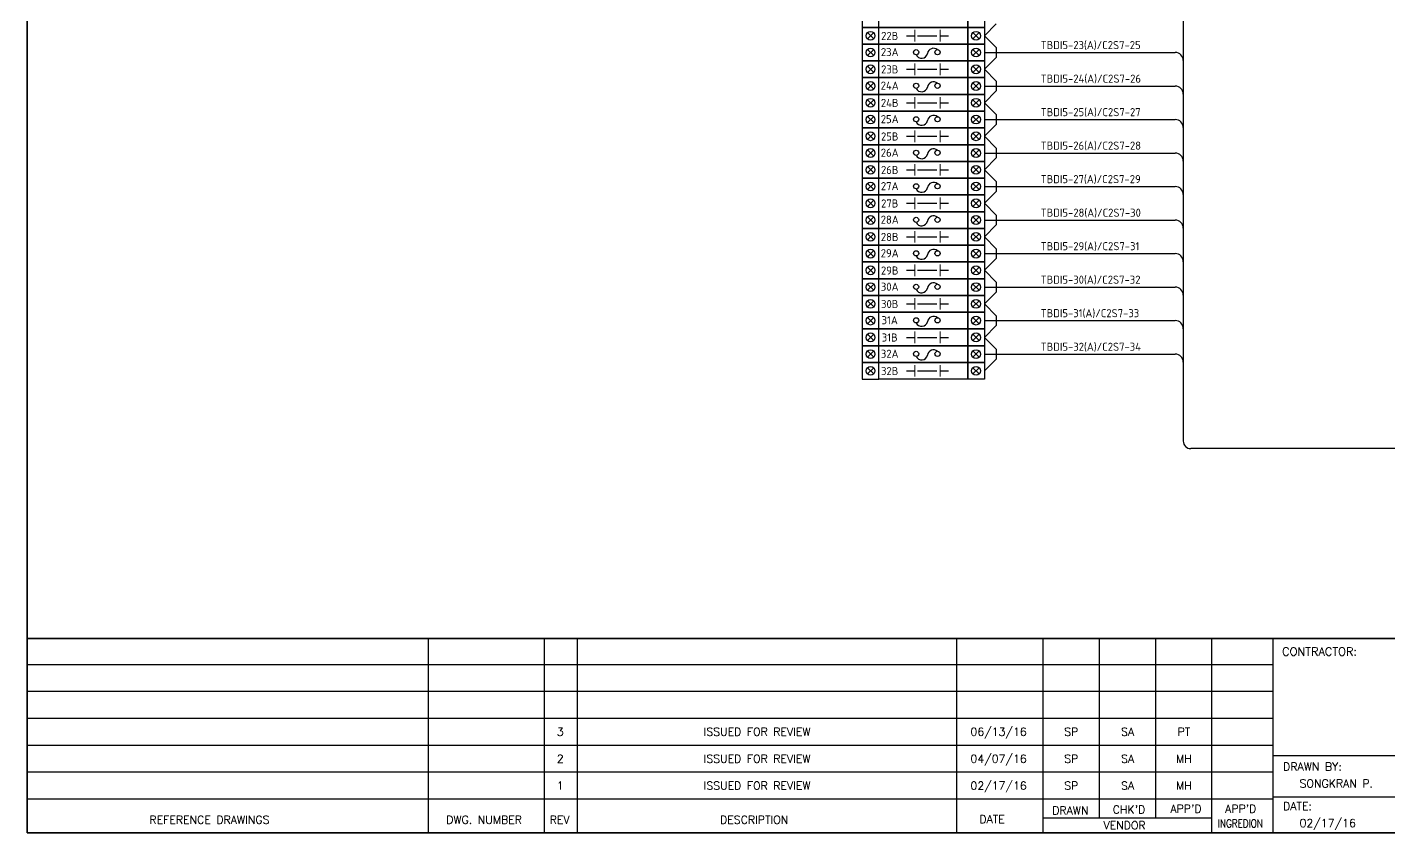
# Model space of a CAD drawing. Header units: inches. Extents: x 579627 to 667544, y 458630 to 507164.
# Drawn here: x 641478 to 643498, y 493540 to 494735 of the extents above; entities that cross this region are included whole.
import ezdxf
from ezdxf.enums import TextEntityAlignment as Align

# ---------------------------------------------------------------- set-up
doc = ezdxf.new("R2010")
doc.units = ezdxf.units.IN
doc.header["$MEASUREMENT"] = 0
for name, color, linetype in [('GT_1', 9, 'Continuous'), ('HELPPOINT', 7, 'Continuous'), ('MEMBER', 7, 'Continuous'), ('power', 7, 'Continuous')]:
    doc.layers.add(name, color=color, linetype=linetype)
doc.styles.add('HTX11', font='O8111901')
doc.styles.add('ISO3098B', font='ISO3098B.shx')
doc.styles.add('ROMANS', font='romans.shx', dxfattribs={"width": 0.85, "height": 25})

# ---------------------------------------------------------------- blocks, each defined once
blk = doc.blocks.new('TPA')
at = {"layer": 'GT_1', "color": 4, "flags": 128}
for points in [[(563383.4, 501946.4), (563383.4, 502273.8)], [(563578.8, 501946.4), (563578.8, 502273.8)], [(563634.6, 501946.4), (563634.6, 502273.8)], [(564274, 501946.4), (564274, 502273.8)], [(564419.8, 501946.4), (564419.8, 502273.8)], [(564514.7, 501971.1), (564514.7, 502273.8)], [(564609.7, 501971.2), (564609.7, 502273.8)], [(564704.3, 501946.4), (564704.3, 502273.8)], [(564807.7, 501946.4), (564807.7, 502273.8)], [(564807.7, 502229.7), (562706.8, 502229.7)], [(564807.7, 502184.4), (562706.8, 502184.4)], [(564807.7, 502139.1), (562706.8, 502139.1)], [(564807.7, 502093.7), (562706.8, 502093.7)], [(565702.1, 502076.3), (564807.7, 502076.3)], [(564807.7, 502048.3), (562706.8, 502048.3)], [(564807.6, 502003), (562706.8, 502003)], [(565702.1, 502006.4), (564807.7, 502006.4)], [(564704.3, 501971.1), (564419.8, 501971.1)]]:
    blk.add_lwpolyline(points, dxfattribs=at)
at = {"layer": 'HELPPOINT', "color": 4, "lineweight": 35}
for p, q in [((562706.8, 501946.4), (562706.8, 505019.3)), ((562706.8, 501946.4), (562706.8, 505019.3)), ((567131, 501946.4), (562706.8, 501946.4)), ((567131, 501946.4), (562706.8, 501946.4))]:
    blk.add_line(p, q, dxfattribs=at)
at = {"layer": 'MEMBER', "color": 4, "lineweight": 35}
blk.add_line((562706.8, 502273.8), (567131, 502273.8), dxfattribs=at)
blk.add_line((562706.8, 502273.8), (567131, 502273.8), dxfattribs=at)
at = {"style": 'HTX11'}
for tag, p in [('A', (566704.3, 502037.1)), ('B', (567038.2, 501963.3))]:
    blk.add_attdef(tag, text='', height=16.8, dxfattribs=at).set_placement(p, align=Align.MIDDLE_CENTER)
at = {"layer": 'MEMBER', "color": 4, "ltscale": 0.8, "style": 'ROMANS'}
for s, height, p in [('CONTRACTOR:', 14.035, (564822.6, 502244.9)), ('DRAWN BY:', 13.49, (564824.3, 502051.1)), ('SONGKRAN P.', 13.495, (564852.1, 502022.7)), ('DRAWN', 13.49, (564435, 501977.3)), ("CHK'D", 13.49, (564537, 501978.7)), ("APP'D", 13.49, (564634.3, 501980.1)), ("APP'D", 13.49, (564726.6, 501980.1)), ('DATE:', 13.49, (564824.3, 501984.5)), ('REFERENCE DRAWINGS', 13.495, (562912.9, 501961.6)), ('DWG. NUMBER', 13.495, (563413.2, 501961.6)), ('REV', 13.49, (563587.7, 501961.6)), ('DESCRIPTION', 13.495, (563875, 501961.6)), ('DATE', 13.49, (564312.3, 501962.5)), ('VENDOR', 13.49, (564521.5, 501952.2)), ('02/17/16', 13.49, (564852.1, 501956))]:
    blk.add_text(s, height=height, dxfattribs=at).set_placement(p)
for s, height, p in [('3', 13.5, (563605.6, 502116.6)), ('ISSUED FOR REVIEW', 13.495, (563937.5, 502116.6)), ('06/13/16', 13.49, (564344.6, 502116.6)), ('SP', 13.49, (564467.2, 502116.6)), ('SA', 13.49, (564562.1, 502116.6)), ('PT', 13.49, (564657, 502116.6)), ('2', 13.5, (563605.6, 502071.2)), ('ISSUED FOR REVIEW', 13.495, (563937.5, 502071.2)), ('04/07/16', 13.49, (564344.6, 502071.2)), ('SP', 13.49, (564467.2, 502071.2)), ('SA', 13.49, (564562.1, 502071.2)), ('MH', 13.49, (564657, 502071.2)), ('1', 13.5, (563605.6, 502025.8)), ('ISSUED FOR REVIEW', 13.495, (563937.5, 502025.8)), ('02/17/16', 13.49, (564344.6, 502025.8)), ('SP', 13.49, (564467.2, 502025.8)), ('SA', 13.49, (564562.1, 502025.8)), ('MH', 13.49, (564657, 502025.8))]:
    blk.add_text(s, height=height, dxfattribs=at).set_placement(p, align=Align.MIDDLE_CENTER)
at = {"layer": 'MEMBER', "color": 4, "ltscale": 0.8, "style": 'ROMANS', "width": 0.8}
blk.add_text('INGREDION', height=13.49, dxfattribs=at).set_placement((564714.3, 501955.4))

msp = doc.modelspace()

# ---------------------------------------------------------------- linework, layer by layer
at = {"color": 4}
for p, q in [((643193.4, 495779.5), (643193.4, 494121)), ((642898.3, 494697.6), (643181.4, 494697.6)), ((642898.3, 494647.8), (643181.4, 494647.8)), ((642898.3, 494598.1), (643181.4, 494598.1)), ((642898.3, 494548.4), (643181.4, 494548.4)), ((642898.3, 494498.7), (643181.4, 494498.7)), ((642898.3, 494449), (643181.4, 494449)), ((642898.3, 494399.2), (643181.4, 494399.2)), ((642898.3, 494349.5), (643181.4, 494349.5)), ((642898.3, 494299.8), (643181.4, 494299.8)), ((642898.3, 494250.1), (643181.4, 494250.1)), ((645139.3, 494110), (643204.4, 494110))]:
    msp.add_line(p, q, dxfattribs=at)
at = {"color": 0, "lineweight": 9}
for p, q in [((642795.1, 494713.9), (642795.1, 494731)), ((642832.7, 494713.9), (642832.7, 494731)), ((642795.1, 494664.2), (642795.1, 494681.2)), ((642832.7, 494664.2), (642832.7, 494681.2)), ((642795.1, 494614.5), (642795.1, 494631.5)), ((642832.7, 494614.5), (642832.7, 494631.5)), ((642795.1, 494564.7), (642795.1, 494581.8)), ((642832.7, 494564.7), (642832.7, 494581.8)), ((642795.1, 494515), (642795.1, 494532.1)), ((642832.7, 494515), (642832.7, 494532.1)), ((642795.1, 494465.3), (642795.1, 494482.3)), ((642832.7, 494465.3), (642832.7, 494482.3)), ((642795.1, 494415.6), (642795.1, 494432.6)), ((642832.7, 494415.6), (642832.7, 494432.6)), ((642795.1, 494365.8), (642795.1, 494382.9)), ((642832.7, 494365.8), (642832.7, 494382.9)), ((642795.1, 494316.1), (642795.1, 494333.2)), ((642832.7, 494316.1), (642832.7, 494333.2)), ((642795.1, 494266.4), (642795.1, 494283.5)), ((642832.7, 494266.4), (642832.7, 494283.5)), ((642795.1, 494216.7), (642795.1, 494233.7)), ((642832.7, 494216.7), (642832.7, 494233.7))]:
    msp.add_line(p, q, dxfattribs=at)
at = {"color": 1}
for p, q in [((642898.3, 494722.4), (642915.9, 494740)), ((642898.3, 494722.4), (642915.9, 494704.9)), ((642734.1, 494702.2), (642724.8, 494692.9)), ((642724.8, 494702.2), (642734.1, 494692.9)), ((642881.3, 494702.2), (642890.5, 494692.9)), ((642890.5, 494702.2), (642881.3, 494692.9)), ((642898.3, 494672.7), (642915.9, 494690.3)), ((642915.9, 494704.9), (642915.9, 494690.3)), ((642898.3, 494672.7), (642915.9, 494655.1)), ((642734.1, 494652.5), (642724.8, 494643.2)), ((642724.8, 494652.5), (642734.1, 494643.2)), ((642881.3, 494652.5), (642890.5, 494643.2)), ((642890.5, 494652.5), (642881.3, 494643.2)), ((642915.9, 494655.1), (642915.9, 494640.6)), ((642898.3, 494623), (642915.9, 494640.6)), ((642898.3, 494623), (642915.9, 494605.4)), ((642734.1, 494602.8), (642724.8, 494593.5)), ((642724.8, 494602.8), (642734.1, 494593.5)), ((642881.3, 494602.8), (642890.5, 494593.5)), ((642890.5, 494602.8), (642881.3, 494593.5)), ((642898.3, 494573.3), (642915.9, 494590.8)), ((642915.9, 494605.4), (642915.9, 494590.8)), ((642898.3, 494573.3), (642915.9, 494555.7)), ((642734.1, 494553), (642724.8, 494543.8)), ((642724.8, 494553), (642734.1, 494543.8)), ((642881.3, 494553), (642890.5, 494543.8)), ((642890.5, 494553), (642881.3, 494543.8)), ((642915.9, 494555.7), (642915.9, 494541.1)), ((642898.3, 494523.5), (642915.9, 494541.1)), ((642898.3, 494523.5), (642915.9, 494506)), ((642734.1, 494503.3), (642724.8, 494494.1)), ((642724.8, 494503.3), (642734.1, 494494.1)), ((642881.3, 494503.3), (642890.5, 494494.1)), ((642890.5, 494503.3), (642881.3, 494494.1)), ((642898.3, 494473.8), (642915.9, 494491.4)), ((642915.9, 494506), (642915.9, 494491.4)), ((642898.3, 494473.8), (642915.9, 494456.2)), ((642734.1, 494453.6), (642724.8, 494444.3)), ((642724.8, 494453.6), (642734.1, 494444.3)), ((642881.3, 494453.6), (642890.5, 494444.3)), ((642890.5, 494453.6), (642881.3, 494444.3)), ((642915.9, 494456.2), (642915.9, 494441.7)), ((642898.3, 494424.1), (642915.9, 494441.7)), ((642898.3, 494424.1), (642915.9, 494406.5)), ((642734.1, 494403.9), (642724.8, 494394.6)), ((642724.8, 494403.9), (642734.1, 494394.6)), ((642881.3, 494403.9), (642890.5, 494394.6)), ((642890.5, 494403.9), (642881.3, 494394.6)), ((642898.3, 494374.4), (642915.9, 494391.9)), ((642915.9, 494406.5), (642915.9, 494391.9)), ((642898.3, 494374.4), (642915.9, 494356.8)), ((642734.1, 494354.1), (642724.8, 494344.9)), ((642724.8, 494354.1), (642734.1, 494344.9)), ((642881.3, 494354.1), (642890.5, 494344.9)), ((642890.5, 494354.1), (642881.3, 494344.9)), ((642915.9, 494356.8), (642915.9, 494342.2)), ((642898.3, 494324.6), (642915.9, 494342.2)), ((642898.3, 494324.6), (642915.9, 494307.1)), ((642915.9, 494307.1), (642915.9, 494292.5)), ((642734.1, 494304.4), (642724.8, 494295.2)), ((642724.8, 494304.4), (642734.1, 494295.2)), ((642881.3, 494304.4), (642890.5, 494295.2)), ((642890.5, 494304.4), (642881.3, 494295.2)), ((642898.3, 494274.9), (642915.9, 494292.5)), ((642915.9, 494292.5), (642915.9, 494292.5)), ((642898.3, 494274.9), (642915.9, 494257.3)), ((642734.1, 494254.7), (642724.8, 494245.4)), ((642724.8, 494254.7), (642734.1, 494245.4)), ((642881.3, 494254.7), (642890.5, 494245.4)), ((642890.5, 494254.7), (642881.3, 494245.4)), ((642915.9, 494257.3), (642915.9, 494242.8)), ((642898.3, 494225.2), (642915.9, 494242.8)), ((642915.9, 494242.8), (642915.9, 494242.8))]:
    msp.add_line(p, q, dxfattribs=at)
at = {"color": 0}
for p, q in [((642734.1, 494727.1), (642724.8, 494717.8)), ((642724.8, 494727.1), (642734.1, 494717.8)), ((642782.6, 494722.4), (642795.1, 494722.4)), ((642799.1, 494722.4), (642827.7, 494722.4)), ((642832.7, 494722.4), (642845.2, 494722.4)), ((642881.3, 494727.1), (642890.5, 494717.8)), ((642890.5, 494727.1), (642881.3, 494717.8)), ((642734.1, 494677.3), (642724.8, 494668.1)), ((642724.8, 494677.3), (642734.1, 494668.1)), ((642782.6, 494672.7), (642795.1, 494672.7)), ((642799.1, 494672.7), (642827.7, 494672.7)), ((642832.7, 494672.7), (642845.2, 494672.7)), ((642881.3, 494677.3), (642890.5, 494668.1)), ((642890.5, 494677.3), (642881.3, 494668.1)), ((642734.1, 494627.6), (642724.8, 494618.4)), ((642724.8, 494627.6), (642734.1, 494618.4)), ((642782.6, 494623), (642795.1, 494623)), ((642799.1, 494623), (642827.7, 494623)), ((642832.7, 494623), (642845.2, 494623)), ((642881.3, 494627.6), (642890.5, 494618.4)), ((642890.5, 494627.6), (642881.3, 494618.4)), ((642734.1, 494577.9), (642724.8, 494568.6)), ((642724.8, 494577.9), (642734.1, 494568.6)), ((642782.6, 494573.3), (642795.1, 494573.3)), ((642799.1, 494573.3), (642827.7, 494573.3)), ((642832.7, 494573.3), (642845.2, 494573.3)), ((642881.3, 494577.9), (642890.5, 494568.6)), ((642890.5, 494577.9), (642881.3, 494568.6)), ((642734.1, 494528.2), (642724.8, 494518.9)), ((642724.8, 494528.2), (642734.1, 494518.9)), ((642881.3, 494528.2), (642890.5, 494518.9)), ((642890.5, 494528.2), (642881.3, 494518.9)), ((642782.6, 494523.5), (642795.1, 494523.5)), ((642799.1, 494523.5), (642827.7, 494523.5)), ((642832.7, 494523.5), (642845.2, 494523.5)), ((642734.1, 494478.4), (642724.8, 494469.2)), ((642724.8, 494478.4), (642734.1, 494469.2)), ((642782.6, 494473.8), (642795.1, 494473.8)), ((642799.1, 494473.8), (642827.7, 494473.8)), ((642832.7, 494473.8), (642845.2, 494473.8)), ((642881.3, 494478.4), (642890.5, 494469.2)), ((642890.5, 494478.4), (642881.3, 494469.2)), ((642734.1, 494428.7), (642724.8, 494419.5)), ((642724.8, 494428.7), (642734.1, 494419.5)), ((642881.3, 494428.7), (642890.5, 494419.5)), ((642890.5, 494428.7), (642881.3, 494419.5)), ((642782.6, 494424.1), (642795.1, 494424.1)), ((642799.1, 494424.1), (642827.7, 494424.1)), ((642832.7, 494424.1), (642845.2, 494424.1)), ((642734.1, 494379), (642724.8, 494369.7)), ((642724.8, 494379), (642734.1, 494369.7)), ((642782.6, 494374.4), (642795.1, 494374.4)), ((642799.1, 494374.4), (642827.7, 494374.4)), ((642832.7, 494374.4), (642845.2, 494374.4)), ((642881.3, 494379), (642890.5, 494369.7)), ((642890.5, 494379), (642881.3, 494369.7)), ((642734.1, 494329.3), (642724.8, 494320)), ((642724.8, 494329.3), (642734.1, 494320)), ((642881.3, 494329.3), (642890.5, 494320)), ((642890.5, 494329.3), (642881.3, 494320)), ((642782.6, 494324.6), (642795.1, 494324.6)), ((642799.1, 494324.6), (642827.7, 494324.6)), ((642832.7, 494324.6), (642845.2, 494324.6)), ((642734.1, 494279.5), (642724.8, 494270.3)), ((642724.8, 494279.5), (642734.1, 494270.3)), ((642782.6, 494274.9), (642795.1, 494274.9)), ((642799.1, 494274.9), (642827.7, 494274.9)), ((642832.7, 494274.9), (642845.2, 494274.9)), ((642881.3, 494279.5), (642890.5, 494270.3)), ((642890.5, 494279.5), (642881.3, 494270.3)), ((642734.1, 494229.8), (642724.8, 494220.6)), ((642724.8, 494229.8), (642734.1, 494220.6)), ((642782.6, 494225.2), (642795.1, 494225.2)), ((642799.1, 494225.2), (642827.7, 494225.2)), ((642832.7, 494225.2), (642845.2, 494225.2)), ((642881.3, 494229.8), (642890.5, 494220.6)), ((642890.5, 494229.8), (642881.3, 494220.6))]:
    msp.add_line(p, q, dxfattribs=at)
at = {"color": 0, "const_width": 0.3}
for points in [[(642717, 494759.7), (642898.3, 494759.7), (642898.3, 494710), (642717, 494710), (642717, 494759.7)], [(642717, 494710), (642898.3, 494710), (642898.3, 494660.3), (642717, 494660.3), (642717, 494710)], [(642717, 494660.3), (642898.3, 494660.3), (642898.3, 494610.6), (642717, 494610.6), (642717, 494660.3)], [(642717, 494610.6), (642898.3, 494610.6), (642898.3, 494560.8), (642717, 494560.8), (642717, 494610.6)], [(642717, 494560.8), (642898.3, 494560.8), (642898.3, 494511.1), (642717, 494511.1), (642717, 494560.8)], [(642717, 494511.1), (642898.3, 494511.1), (642898.3, 494461.4), (642717, 494461.4), (642717, 494511.1)], [(642717, 494461.4), (642898.3, 494461.4), (642898.3, 494411.7), (642717, 494411.7), (642717, 494461.4)], [(642717, 494411.7), (642898.3, 494411.7), (642898.3, 494361.9), (642717, 494361.9), (642717, 494411.7)], [(642717, 494361.9), (642898.3, 494361.9), (642898.3, 494312.2), (642717, 494312.2), (642717, 494361.9)], [(642717, 494312.2), (642898.3, 494312.2), (642898.3, 494262.5), (642717, 494262.5), (642717, 494312.2)], [(642717, 494262.5), (642898.3, 494262.5), (642898.3, 494212.8), (642717, 494212.8), (642717, 494262.5)]]:
    msp.add_lwpolyline(points, dxfattribs=at)
at = {"color": 1}
for points in [[(642741.9, 494759.7), (642717, 494759.7), (642717, 494734.9), (642741.9, 494734.9)], [(642741.9, 494759.7), (642873.5, 494759.7), (642873.5, 494734.9), (642741.9, 494734.9)], [(642873.5, 494759.7), (642898.3, 494759.7), (642898.3, 494734.9), (642873.5, 494734.9)], [(642741.9, 494710), (642717, 494710), (642717, 494685.1), (642741.9, 494685.1)], [(642741.9, 494710), (642873.5, 494710), (642873.5, 494685.1), (642741.9, 494685.1)], [(642873.5, 494710), (642898.3, 494710), (642898.3, 494685.1), (642873.5, 494685.1)], [(642741.9, 494660.3), (642717, 494660.3), (642717, 494635.4), (642741.9, 494635.4)], [(642741.9, 494660.3), (642873.5, 494660.3), (642873.5, 494635.4), (642741.9, 494635.4)], [(642873.5, 494660.3), (642898.3, 494660.3), (642898.3, 494635.4), (642873.5, 494635.4)], [(642741.9, 494610.6), (642717, 494610.6), (642717, 494585.7), (642741.9, 494585.7)], [(642741.9, 494610.6), (642873.5, 494610.6), (642873.5, 494585.7), (642741.9, 494585.7)], [(642873.5, 494610.6), (642898.3, 494610.6), (642898.3, 494585.7), (642873.5, 494585.7)], [(642741.9, 494560.8), (642717, 494560.8), (642717, 494536), (642741.9, 494536)], [(642741.9, 494560.8), (642873.5, 494560.8), (642873.5, 494536), (642741.9, 494536)], [(642873.5, 494560.8), (642898.3, 494560.8), (642898.3, 494536), (642873.5, 494536)], [(642741.9, 494511.1), (642717, 494511.1), (642717, 494486.2), (642741.9, 494486.2)], [(642741.9, 494511.1), (642873.5, 494511.1), (642873.5, 494486.2), (642741.9, 494486.2)], [(642873.5, 494511.1), (642898.3, 494511.1), (642898.3, 494486.2), (642873.5, 494486.2)], [(642741.9, 494461.4), (642717, 494461.4), (642717, 494436.5), (642741.9, 494436.5)], [(642741.9, 494461.4), (642873.5, 494461.4), (642873.5, 494436.5), (642741.9, 494436.5)], [(642873.5, 494461.4), (642898.3, 494461.4), (642898.3, 494436.5), (642873.5, 494436.5)], [(642741.9, 494411.7), (642717, 494411.7), (642717, 494386.8), (642741.9, 494386.8)], [(642741.9, 494411.7), (642873.5, 494411.7), (642873.5, 494386.8), (642741.9, 494386.8)], [(642873.5, 494411.7), (642898.3, 494411.7), (642898.3, 494386.8), (642873.5, 494386.8)], [(642741.9, 494361.9), (642717, 494361.9), (642717, 494337.1), (642741.9, 494337.1)], [(642741.9, 494361.9), (642873.5, 494361.9), (642873.5, 494337.1), (642741.9, 494337.1)], [(642873.5, 494361.9), (642898.3, 494361.9), (642898.3, 494337.1), (642873.5, 494337.1)], [(642741.9, 494312.2), (642717, 494312.2), (642717, 494287.4), (642741.9, 494287.4)], [(642741.9, 494312.2), (642873.5, 494312.2), (642873.5, 494287.4), (642741.9, 494287.4)], [(642873.5, 494312.2), (642898.3, 494312.2), (642898.3, 494287.4), (642873.5, 494287.4)], [(642741.9, 494262.5), (642717, 494262.5), (642717, 494237.6), (642741.9, 494237.6)], [(642741.9, 494262.5), (642873.5, 494262.5), (642873.5, 494237.6), (642741.9, 494237.6)], [(642873.5, 494262.5), (642898.3, 494262.5), (642898.3, 494237.6), (642873.5, 494237.6)]]:
    msp.add_lwpolyline(points, close=True, dxfattribs=at)
at = {"color": 0}
for points in [[(642741.9, 494734.9), (642717, 494734.9), (642717, 494710), (642741.9, 494710)], [(642741.9, 494734.9), (642873.5, 494734.9), (642873.5, 494710), (642741.9, 494710)], [(642873.5, 494734.9), (642898.3, 494734.9), (642898.3, 494710), (642873.5, 494710)], [(642741.9, 494685.1), (642717, 494685.1), (642717, 494660.3), (642741.9, 494660.3)], [(642741.9, 494685.1), (642873.5, 494685.1), (642873.5, 494660.3), (642741.9, 494660.3)], [(642873.5, 494685.1), (642898.3, 494685.1), (642898.3, 494660.3), (642873.5, 494660.3)], [(642741.9, 494635.4), (642717, 494635.4), (642717, 494610.6), (642741.9, 494610.6)], [(642741.9, 494635.4), (642873.5, 494635.4), (642873.5, 494610.6), (642741.9, 494610.6)], [(642873.5, 494635.4), (642898.3, 494635.4), (642898.3, 494610.6), (642873.5, 494610.6)], [(642741.9, 494585.7), (642717, 494585.7), (642717, 494560.8), (642741.9, 494560.8)], [(642741.9, 494585.7), (642873.5, 494585.7), (642873.5, 494560.8), (642741.9, 494560.8)], [(642873.5, 494585.7), (642898.3, 494585.7), (642898.3, 494560.8), (642873.5, 494560.8)], [(642741.9, 494536), (642717, 494536), (642717, 494511.1), (642741.9, 494511.1)], [(642741.9, 494536), (642873.5, 494536), (642873.5, 494511.1), (642741.9, 494511.1)], [(642873.5, 494536), (642898.3, 494536), (642898.3, 494511.1), (642873.5, 494511.1)], [(642741.9, 494486.2), (642717, 494486.2), (642717, 494461.4), (642741.9, 494461.4)], [(642741.9, 494486.2), (642873.5, 494486.2), (642873.5, 494461.4), (642741.9, 494461.4)], [(642873.5, 494486.2), (642898.3, 494486.2), (642898.3, 494461.4), (642873.5, 494461.4)], [(642741.9, 494436.5), (642717, 494436.5), (642717, 494411.7), (642741.9, 494411.7)], [(642741.9, 494436.5), (642873.5, 494436.5), (642873.5, 494411.7), (642741.9, 494411.7)], [(642873.5, 494436.5), (642898.3, 494436.5), (642898.3, 494411.7), (642873.5, 494411.7)], [(642741.9, 494386.8), (642717, 494386.8), (642717, 494361.9), (642741.9, 494361.9)], [(642741.9, 494386.8), (642873.5, 494386.8), (642873.5, 494361.9), (642741.9, 494361.9)], [(642873.5, 494386.8), (642898.3, 494386.8), (642898.3, 494361.9), (642873.5, 494361.9)], [(642741.9, 494337.1), (642717, 494337.1), (642717, 494312.2), (642741.9, 494312.2)], [(642741.9, 494337.1), (642873.5, 494337.1), (642873.5, 494312.2), (642741.9, 494312.2)], [(642873.5, 494337.1), (642898.3, 494337.1), (642898.3, 494312.2), (642873.5, 494312.2)], [(642741.9, 494287.4), (642717, 494287.4), (642717, 494262.5), (642741.9, 494262.5)], [(642741.9, 494287.4), (642873.5, 494287.4), (642873.5, 494262.5), (642741.9, 494262.5)], [(642873.5, 494287.4), (642898.3, 494287.4), (642898.3, 494262.5), (642873.5, 494262.5)], [(642741.9, 494237.6), (642717, 494237.6), (642717, 494212.8), (642741.9, 494212.8)], [(642741.9, 494237.6), (642873.5, 494237.6), (642873.5, 494212.8), (642741.9, 494212.8)], [(642873.5, 494237.6), (642898.3, 494237.6), (642898.3, 494212.8), (642873.5, 494212.8)]]:
    msp.add_lwpolyline(points, close=True, dxfattribs=at)
for centre in [(642729.4, 494722.4), (642885.9, 494722.4), (642729.4, 494672.7), (642885.9, 494672.7), (642729.4, 494623), (642885.9, 494623), (642729.4, 494573.3), (642885.9, 494573.3), (642729.4, 494523.5), (642885.9, 494523.5), (642729.4, 494473.8), (642885.9, 494473.8), (642729.4, 494424.1), (642885.9, 494424.1), (642729.4, 494374.4), (642885.9, 494374.4), (642729.4, 494324.6), (642885.9, 494324.6), (642729.4, 494274.9), (642885.9, 494274.9), (642729.4, 494225.2), (642885.9, 494225.2)]:
    msp.add_circle(centre, 6.54, dxfattribs=at)
at = {"color": 1}
for centre in [(642729.4, 494697.6), (642885.9, 494697.6), (642729.4, 494647.8), (642885.9, 494647.8), (642729.4, 494598.1), (642885.9, 494598.1), (642729.4, 494548.4), (642885.9, 494548.4), (642729.4, 494498.7), (642885.9, 494498.7), (642729.4, 494449), (642885.9, 494449), (642729.4, 494399.2), (642885.9, 494399.2), (642729.4, 494349.5), (642885.9, 494349.5), (642729.4, 494299.8), (642885.9, 494299.8), (642729.4, 494250.1), (642885.9, 494250.1)]:
    msp.add_circle(centre, 6.54, dxfattribs=at)
at = {"color": 4}
for centre, radius, start, end in [((643181.4, 494685.6), 12, 0, 90), ((643181.4, 494635.8), 12, 0, 90), ((643181.4, 494586.1), 12, 0, 90), ((643181.4, 494536.4), 12, 0, 90), ((643181.4, 494486.7), 12, 0, 90), ((643181.4, 494437), 12, 0, 90), ((643181.4, 494387.2), 12, 0, 90), ((643181.4, 494337.5), 12, 0, 90), ((643181.4, 494287.8), 12, 0, 90), ((643181.4, 494238.1), 12, 0, 90), ((643204.4, 494121), 11.1, 180.0002, 270), ((643204.4, 494121), 11.1, 180, 270)]:
    msp.add_arc(centre, radius, start, end, dxfattribs=at)
at = {"layer": 'power', "color": 1}
for centre in [(642797, 494698), (642828.8, 494698), (642797, 494648.2), (642828.8, 494648.2), (642797, 494598.5), (642828.8, 494598.5), (642797, 494548.8), (642828.8, 494548.8), (642797, 494499.1), (642828.8, 494499.1), (642797, 494449.3), (642828.8, 494449.3), (642797, 494399.6), (642828.8, 494399.6), (642797, 494349.9), (642828.8, 494349.9), (642797, 494300.2), (642828.8, 494300.2), (642797, 494250.4), (642828.8, 494250.4)]:
    msp.add_circle(centre, 3.81, dxfattribs=at)
for centre, radius, start, end in [((642805.1, 494698.2), 9.07, 206.1634, 346.0383), ((642823, 494694.6), 9.24, 51.1309, 171.3254), ((642823, 494644.8), 9.24, 51.1309, 171.3254), ((642805.1, 494648.4), 9.07, 206.1634, 346.0383), ((642805.1, 494598.7), 9.07, 206.1634, 346.0383), ((642823, 494595.1), 9.24, 51.1309, 171.3254), ((642823, 494545.4), 9.24, 51.1309, 171.3254), ((642805.1, 494549), 9.07, 206.1634, 346.0383), ((642805.1, 494499.3), 9.07, 206.1634, 346.0383), ((642823, 494495.7), 9.24, 51.1309, 171.3254), ((642805.1, 494449.5), 9.07, 206.1634, 346.0383), ((642823, 494446), 9.24, 51.1309, 171.3254), ((642805.1, 494399.8), 9.07, 206.1634, 346.0383), ((642823, 494396.2), 9.24, 51.1309, 171.3254), ((642805.1, 494350.1), 9.07, 206.1634, 346.0383), ((642823, 494346.5), 9.24, 51.1309, 171.3254), ((642823, 494296.8), 9.24, 51.1309, 171.3254), ((642805.1, 494300.4), 9.07, 206.1634, 346.0383), ((642805.1, 494250.6), 9.07, 206.1634, 346.0383), ((642823, 494247.1), 9.24, 51.1309, 171.3254)]:
    msp.add_arc(centre, radius, start, end, dxfattribs=at)

# ---------------------------------------------------------------- block references
at = {"xscale": 0.8800000000046566, "yscale": 0.8800000000046566, "zscale": 0.8800000000000001}
msp.add_blockref('TPA', (146296.1, 51827.1), dxfattribs=at)

# ---------------------------------------------------------------- texts
at = {"color": 4, "style": 'ISO3098B'}
for s, p in [('TBDI5-23(A)/C2S7-25', (642981.7, 494702.6)), ('TBDI5-24(A)/C2S7-26', (642981.7, 494652.8)), ('TBDI5-25(A)/C2S7-27', (642981.7, 494603.1)), ('TBDI5-26(A)/C2S7-28', (642981.7, 494553.4)), ('TBDI5-27(A)/C2S7-29', (642981.7, 494503.7)), ('TBDI5-28(A)/C2S7-30', (642981.7, 494453.9)), ('TBDI5-29(A)/C2S7-31', (642981.7, 494404.2)), ('TBDI5-30(A)/C2S7-32', (642981.7, 494354.5)), ('TBDI5-31(A)/C2S7-33', (642981.7, 494304.8)), ('TBDI5-32(A)/C2S7-34', (642981.7, 494255))]:
    msp.add_text(s, height=12, dxfattribs=at).set_placement(p)
at = {"layer": 'power', "color": 0, "style": 'ISO3098B'}
for s, p in [('22B', (642757.8, 494722.2)), ('23A', (642757.8, 494698.2)), ('23B', (642757.8, 494672.5)), ('24A', (642757.8, 494648.4)), ('24B', (642757.8, 494622.8)), ('25A', (642757.8, 494598.7)), ('25B', (642757.8, 494573)), ('26A', (642757.8, 494549)), ('26B', (642757.8, 494523.3)), ('27A', (642757.8, 494499.3)), ('27B', (642757.8, 494473.6)), ('28A', (642757.8, 494449.5)), ('28B', (642757.8, 494423.9)), ('29A', (642757.8, 494399.8)), ('29B', (642757.8, 494374.1)), ('30A', (642757.8, 494350.1)), ('30B', (642757.8, 494324.4)), ('31A', (642757.8, 494300.4)), ('31B', (642757.8, 494274.7)), ('32A', (642757.8, 494250.6)), ('32B', (642757.8, 494225))]:
    msp.add_text(s, height=12.02, dxfattribs=at).set_placement(p, align=Align.MIDDLE_CENTER)

doc.saveas('drawing.dxf')
